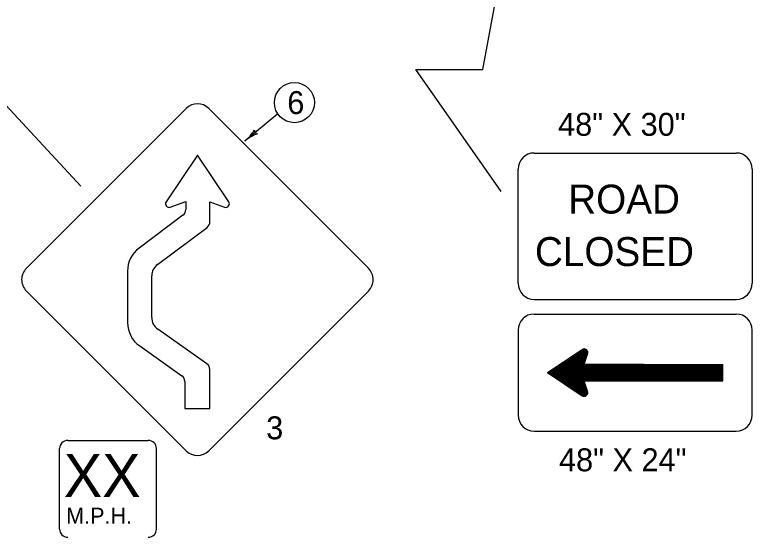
# Model space of a CAD drawing. Extents: x 1002 to 1035.5, y 1000.5 to 1021.5.
# Drawn here: x 1013.76 to 1020.19, y 1008.99 to 1013.54 of the extents above; entities that cross this region are included whole.
import ezdxf

# ---------------------------------------------------------------- set-up
doc = ezdxf.new("R2010")
doc.units = 0
doc.layers.add('Level 1', color=7, linetype='Continuous')

msp = doc.modelspace()

# ---------------------------------------------------------------- linework, layer by layer
at = {"layer": 'Level 1'}
for p, q in [((1013.5695, 1012.8694), (1014.334, 1012.0483)), ((1013.8588, 1011.3326), (1015.2509, 1012.7247)), ((1016.8418, 1011.3326), (1015.4498, 1012.7247)), ((1015.2509, 1009.7416), (1013.8588, 1011.1337)), ((1015.4498, 1009.7416), (1016.8418, 1011.1337)), ((1018.4024, 1010.423), (1018.7058, 1010.6244)), ((1018.6578, 1010.5923), (1018.7353, 1010.5408)), ((1018.662, 1010.5953), (1018.7368, 1010.5456)), ((1018.6663, 1010.5981), (1018.7383, 1010.5503)), ((1018.6707, 1010.6009), (1018.7398, 1010.555)), ((1018.675, 1010.6038), (1018.7413, 1010.5598)), ((1018.6793, 1010.6068), (1018.7428, 1010.5646)), ((1018.6837, 1010.6096), (1018.7443, 1010.5694)), ((1018.688, 1010.6124), (1018.7458, 1010.5741)), ((1018.6923, 1010.6153), (1018.7472, 1010.5788)), ((1018.6967, 1010.6183), (1018.7488, 1010.5836)), ((1018.7009, 1010.6211), (1018.7503, 1010.5883)), ((1018.7053, 1010.624), (1018.7517, 1010.5932)), ((1018.7099, 1010.6266), (1018.7523, 1010.5985)), ((1018.7157, 1010.6286), (1018.7518, 1010.6045)), ((1018.7232, 1010.6293), (1018.7496, 1010.6118)), ((1018.5625, 1010.5292), (1018.7209, 1010.4241)), ((1018.5668, 1010.5321), (1018.7209, 1010.4298)), ((1018.5713, 1010.535), (1018.7209, 1010.4355)), ((1018.5755, 1010.5378), (1018.7209, 1010.4413)), ((1018.5798, 1010.5407), (1018.7209, 1010.447)), ((1018.5841, 1010.5436), (1018.7209, 1010.4528)), ((1018.5885, 1010.5464), (1018.7209, 1010.4586)), ((1018.5928, 1010.5493), (1018.7209, 1010.4643)), ((1018.5971, 1010.5522), (1018.7209, 1010.47)), ((1018.6014, 1010.555), (1018.7209, 1010.4758)), ((1018.6058, 1010.5579), (1018.7209, 1010.4815)), ((1018.6102, 1010.5608), (1018.7209, 1010.4873)), ((1018.6144, 1010.5636), (1018.7209, 1010.493)), ((1018.6188, 1010.5665), (1018.7219, 1010.498)), ((1018.6231, 1010.5694), (1018.7235, 1010.5028)), ((1018.6274, 1010.5723), (1018.7249, 1010.5075)), ((1018.6317, 1010.5751), (1018.7264, 1010.5123)), ((1018.636, 1010.578), (1018.7279, 1010.5171)), ((1018.6404, 1010.5809), (1018.7293, 1010.5218)), ((1018.6448, 1010.5838), (1018.7309, 1010.5266)), ((1018.649, 1010.5867), (1018.7324, 1010.5313)), ((1018.6533, 1010.5894), (1018.7339, 1010.5361)), ((1018.7209, 1010.4948), (1018.7509, 1010.5904)), ((1018.4631, 1010.4632), (1018.7443, 1010.2765)), ((1018.4674, 1010.4661), (1018.7421, 1010.2838)), ((1018.4717, 1010.4689), (1018.7398, 1010.2909)), ((1018.476, 1010.4718), (1018.7375, 1010.2983)), ((1018.4803, 1010.4748), (1018.7353, 1010.3055)), ((1018.4847, 1010.4775), (1018.733, 1010.3127)), ((1018.489, 1010.4803), (1018.7307, 1010.3199)), ((1018.4933, 1010.4833), (1018.7285, 1010.3273)), ((1018.4977, 1010.4861), (1018.7262, 1010.3345)), ((1018.5019, 1010.489), (1018.7239, 1010.3418)), ((1018.5063, 1010.4918), (1018.7217, 1010.349)), ((1018.5106, 1010.4948), (1018.7209, 1010.3552)), ((1018.5149, 1010.4977), (1018.7209, 1010.3609)), ((1018.5193, 1010.5006), (1018.7209, 1010.3667)), ((1018.5236, 1010.5033), (1018.7209, 1010.3724)), ((1018.5278, 1010.5063), (1018.7209, 1010.3782)), ((1018.5322, 1010.5091), (1018.7209, 1010.3839)), ((1018.5366, 1010.512), (1018.7209, 1010.3897)), ((1018.5409, 1010.5148), (1018.7209, 1010.3954)), ((1018.5453, 1010.5177), (1018.7209, 1010.4011)), ((1018.5496, 1010.5206), (1018.7209, 1010.4068)), ((1018.5538, 1010.5235), (1018.7209, 1010.4126)), ((1018.5582, 1010.5263), (1018.7209, 1010.4183)), ((1018.7209, 1010.4948), (1019.9333, 1010.4948)), ((1018.7209, 1010.3513), (1018.7209, 1010.4948)), ((1018.7209, 1010.49), (1019.9333, 1010.49)), ((1018.7209, 1010.4853), (1019.9333, 1010.4853)), ((1018.7209, 1010.4803), (1019.9333, 1010.4803)), ((1018.7209, 1010.4757), (1019.9333, 1010.4757)), ((1018.7209, 1010.4708), (1019.9333, 1010.4708)), ((1018.7238, 1010.4666), (1019.9362, 1010.4666)), ((1019.9333, 1010.3513), (1019.9333, 1010.4948)), ((1015.4586, 1010.11), (1015.4586, 1010.449)), ((1018.4024, 1010.423), (1018.7058, 1010.2217)), ((1018.4068, 1010.4259), (1018.722, 1010.2167)), ((1018.4112, 1010.4288), (1018.7293, 1010.2175)), ((1018.4154, 1010.4317), (1018.7351, 1010.2196)), ((1018.4198, 1010.4344), (1018.7397, 1010.2222)), ((1018.424, 1010.4373), (1018.7435, 1010.2254)), ((1018.4284, 1010.4402), (1018.7467, 1010.2291)), ((1018.4328, 1010.4431), (1018.7491, 1010.2332)), ((1018.4371, 1010.4459), (1018.7509, 1010.2377)), ((1018.4413, 1010.4488), (1018.752, 1010.2427)), ((1018.4458, 1010.4518), (1018.7523, 1010.2483)), ((1018.45, 1010.4546), (1018.7511, 1010.2548)), ((1018.4543, 1010.4574), (1018.7489, 1010.2621)), ((1018.4587, 1010.4603), (1018.7467, 1010.2692)), ((1018.7209, 1010.4613), (1019.9333, 1010.4613)), ((1018.7209, 1010.4564), (1019.9333, 1010.4564)), ((1018.7209, 1010.4518), (1019.9333, 1010.4518)), ((1018.7209, 1010.4469), (1019.9333, 1010.4469)), ((1018.7209, 1010.4421), (1019.9333, 1010.4421)), ((1018.7209, 1010.4373), (1019.9333, 1010.4373)), ((1018.7209, 1010.4325), (1019.9333, 1010.4325)), ((1018.7209, 1010.4278), (1019.9333, 1010.4278)), ((1018.7209, 1010.423), (1019.9333, 1010.423)), ((1018.7209, 1010.4182), (1019.9333, 1010.4182)), ((1018.7209, 1010.4134), (1019.9333, 1010.4134)), ((1018.7209, 1010.4087), (1019.934, 1010.4087)), ((1018.7209, 1010.4038), (1019.9333, 1010.4038)), ((1018.7209, 1010.3991), (1019.9333, 1010.3991)), ((1015.2406, 1010.3449), (1015.2406, 1010.11)), ((1018.7209, 1010.3943), (1019.9333, 1010.3943)), ((1018.7209, 1010.3896), (1019.9333, 1010.3896)), ((1018.7209, 1010.3847), (1019.9333, 1010.3847)), ((1018.7209, 1010.3799), (1019.9333, 1010.3799)), ((1018.7209, 1010.3752), (1019.9333, 1010.3752)), ((1018.7209, 1010.3703), (1019.9333, 1010.3703)), ((1018.7209, 1010.3656), (1019.9333, 1010.3656)), ((1018.7209, 1010.3608), (1019.9333, 1010.3608)), ((1018.7209, 1010.356), (1019.9333, 1010.356)), ((1018.7209, 1010.3513), (1019.9333, 1010.3513)), ((1018.7209, 1010.3513), (1018.7509, 1010.2555)), ((1015.2406, 1010.11), (1015.4586, 1010.11)), ((1014.219, 1009.8316), (1014.9222, 1009.8316)), ((1014.1487, 1009.0582), (1014.1487, 1009.7613)), ((1014.9925, 1009.0582), (1014.9925, 1009.7613))]:
    msp.add_line(p, q, dxfattribs=at)
for points in [[(1017.9983, 1012.0003), (1017.2539, 1013.065), (1017.8388, 1013.065), (1018.0515, 1014.2096)], [(1016.0511, 1012.6779), (1015.7635, 1012.4404)], [(1018.2873, 1012.3367), (1020.0485, 1012.3367)], [(1015.3505, 1012.3172), (1015.0772, 1011.9119)], [(1015.6239, 1011.9119), (1015.3505, 1012.3172)], [(1018.1473, 1011.2009), (1018.1473, 1012.1967)], [(1020.1885, 1012.1967), (1020.1885, 1011.2009)], [(1015.1138, 1011.8651), (1015.2489, 1011.9146)], [(1015.2489, 1011.9146), (1015.2489, 1011.8443)], [(1015.4596, 1011.7388), (1015.4596, 1011.9118)], [(1015.4596, 1011.9118), (1015.5872, 1011.8651)], [(1015.2239, 1011.7943), (1014.8412, 1011.508)], [(1015.0018, 1011.365), (1015.4346, 1011.6888)], [(1014.741, 1011.3078), (1014.741, 1010.859)], [(1014.9517, 1010.9035), (1014.9517, 1011.2649)], [(1018.2873, 1011.0609), (1020.0485, 1011.0609)], [(1018.2873, 1010.9333), (1020.0484, 1010.9333)], [(1015.4321, 1010.5001), (1015.0047, 1010.8013)], [(1018.1473, 1010.7933), (1018.1473, 1010.0527)], [(1020.1884, 1010.0527), (1020.1884, 1010.7933)], [(1014.847, 1010.6547), (1015.2141, 1010.396)], [(1018.2873, 1009.9127), (1020.0484, 1009.9127)]]:
    msp.add_lwpolyline(points, dxfattribs=at)
for points in [[(1018.7058, 1010.2217), (1018.4024, 1010.423), (1018.7058, 1010.6244), (1018.7141, 1010.6282), (1018.7188, 1010.6291), (1018.7272, 1010.6289), (1018.7348, 1010.6266), (1018.7418, 1010.6222), (1018.7459, 1010.6178), (1018.749, 1010.6131), (1018.7508, 1010.6088), (1018.7521, 1010.6025), (1018.7521, 1010.5964), (1018.7513, 1010.592), (1018.7509, 1010.5904), (1018.7209, 1010.4948), (1018.7209, 1010.3513), (1018.7509, 1010.2555), (1018.7522, 1010.2492), (1018.752, 1010.2428), (1018.7509, 1010.2377), (1018.7491, 1010.2332), (1018.7467, 1010.2291), (1018.7435, 1010.2254), (1018.7397, 1010.2222), (1018.7351, 1010.2196), (1018.7293, 1010.2175), (1018.722, 1010.2167), (1018.7149, 1010.2177), (1018.7091, 1010.2198)], [(1019.2397, 1010.3513), (1019.2397, 1010.4948), (1018.7209, 1010.4948), (1018.7209, 1010.3513)]]:
    msp.add_lwpolyline(points, close=True, dxfattribs=at)
msp.add_circle((1016.196, 1012.776), 0.175, dxfattribs=at)
for centre, radius, start, end in [((1015.3503, 1012.6252), 0.1406, 45.00008, 134.99993), ((1015.5148, 1012.7416), 0.3906, 309.55272, 328.2215), ((1015.8781, 1012.535), 0.0312, 178.32731, 260.44401), ((1016.0122, 1012.1392), 0.3906, 110.89988, 129.54661), ((1015.5148, 1012.7416), 0.3906, 309.54049, 309.55272), ((1018.2873, 1012.1967), 0.14, 90, 180), ((1020.0485, 1012.1967), 0.14, 0, 90), ((1015.1031, 1011.8944), 0.0313, 146.00354, 290.1363), ((1015.598, 1011.8944), 0.0313, 249.8637, 33.99646), ((1015.1864, 1011.8443), 0.0625, 306.80193, 0), ((1015.3971, 1011.7388), 0.0625, 306.80193, 360), ((1014.991, 1011.3078), 0.25, 126.80193, 180), ((1015.0767, 1011.2649), 0.125, 126.80193, 180), ((1013.9582, 1011.2331), 0.1406, 134.99993, 225.00007), ((1016.7424, 1011.2331), 0.1406, 314.99993, 45.00007), ((1018.2873, 1011.2009), 0.14, 180, 270), ((1020.0485, 1011.2009), 0.14, 270, 0), ((1018.2873, 1010.7933), 0.14, 90, 180), ((1020.0484, 1010.7933), 0.14, 0, 90), ((1014.991, 1010.859), 0.25, 180, 234.8266), ((1015.0767, 1010.9035), 0.125, 180, 234.8266), ((1018.7224, 1010.5994), 0.0299, 341.68373, 123.56689), ((1015.3961, 1010.449), 0.0625, 0, 54.8266), ((1015.1781, 1010.3449), 0.0625, 0, 54.8266), ((1018.7224, 1010.2466), 0.0299, 236.43311, 17.38942), ((1018.2873, 1010.0527), 0.14, 180, 270), ((1020.0484, 1010.0527), 0.14, 270, 0), ((1014.219, 1009.7613), 0.0703, 90, 180), ((1014.9221, 1009.7613), 0.0703, 0, 90), ((1015.3503, 1009.841), 0.1406, 225.00007, 314.99993), ((1014.219, 1009.0582), 0.0703, 180, 270), ((1014.9221, 1009.0582), 0.0703, 270, 0)]:
    msp.add_arc(centre, radius, start, end, dxfattribs=at)

# ---------------------------------------------------------------- texts
for s, height, p in [('6', 0.2, (1016.1338, 1012.676)), ('48" X 30"', 0.2, (1018.4955, 1012.4867)), ('ROAD', 0.25232, (1018.5833, 1011.8088)), ('CLOSED', 0.25232, (1018.2932, 1011.3514)), ('3', 0.2, (1015.9498, 1009.8416)), ('48" X 24"', 0.2, (1018.5033, 1009.5627)), ('XX', 0.375, (1014.1853, 1009.3394)), ('M.P.H.', 0.14067, (1014.2052, 1009.105))]:
    msp.add_text(s, height=height, dxfattribs=at).set_placement(p)

doc.saveas('drawing.dxf')
